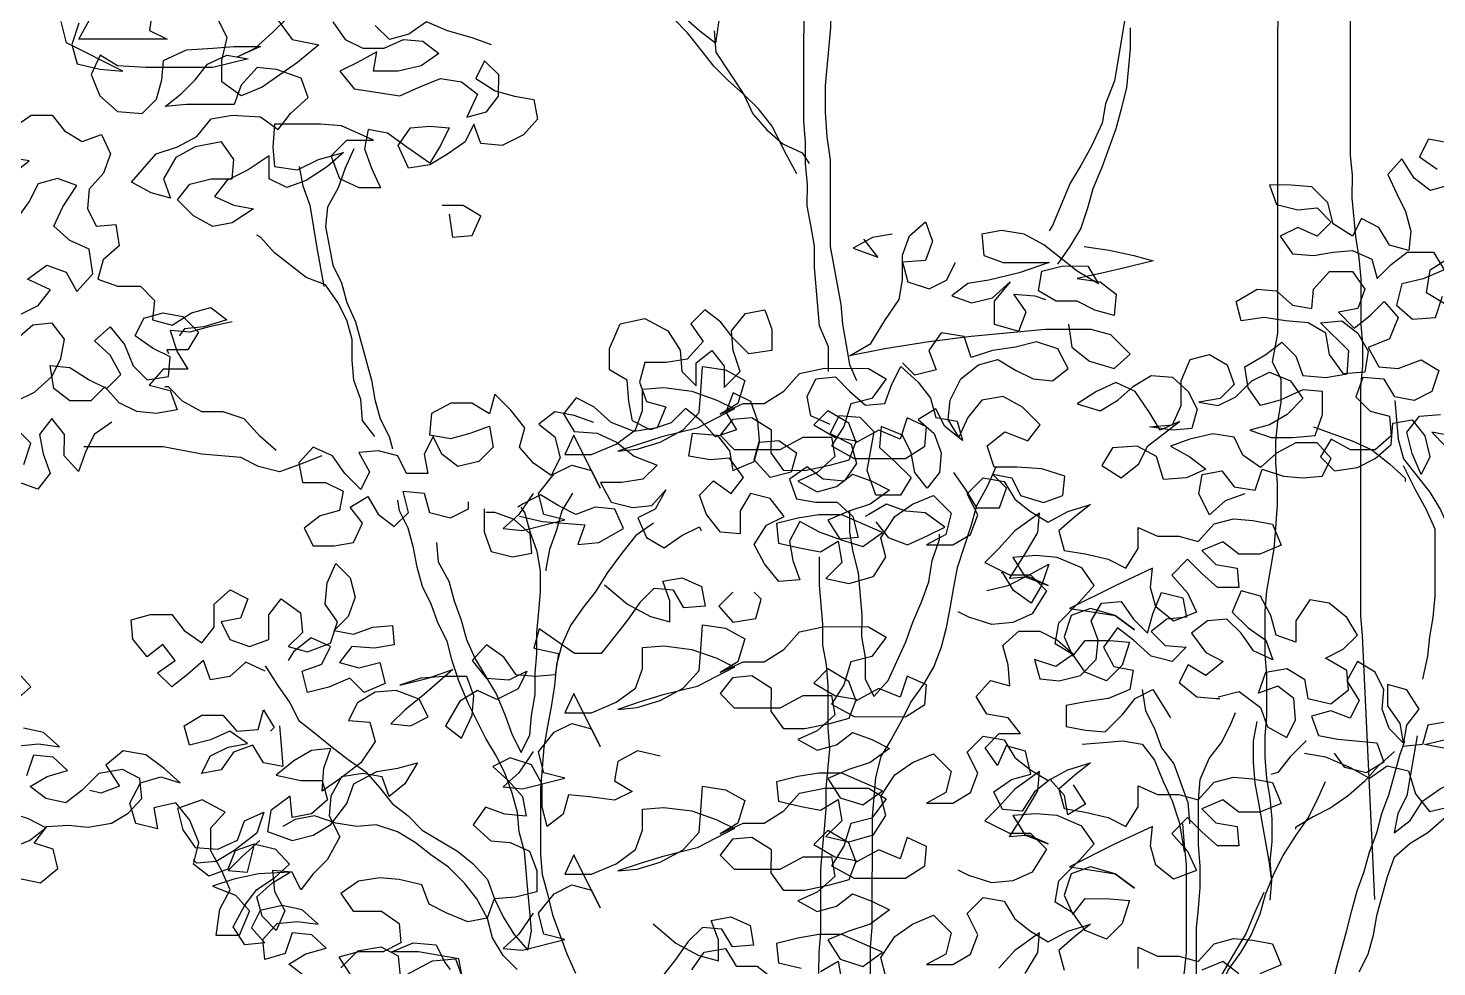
# Model space of a CAD drawing. Header units: inches. Extents: x 350994 to 353538, y 1581369 to 1583842.
# Drawn here: x 351583.154 to 351584.454, y 1583406.313 to 1583407.179 of the extents above; entities that cross this region are included whole.
import ezdxf

# ---------------------------------------------------------------- set-up
doc = ezdxf.new("R2010")
doc.units = ezdxf.units.IN
doc.header["$MEASUREMENT"] = 0
doc.linetypes.add('1', pattern=[0])
doc.layers.add('FOREST', color=96, linetype='Continuous')
doc.layers.add('TREE', color=81, linetype='1')

# ---------------------------------------------------------------- blocks, each defined once
blk = doc.blocks.new('TREE_4')
at = {"color": 94}
for points in [[(-470, 8776.1), (-493.2, 8741.5), (-519.3, 8718.4), (-487.5, 8715.4), (-418, 8732.7), (-452.7, 8741.4), (-461.4, 8776.1), (-435.3, 8807.9), (-406.4, 8822.4), (-374.6, 8813.6), (-360.2, 8784.7), (-403.5, 8871.5), (-417.9, 8839.7), (-374.6, 8839.7), (-334.1, 8857), (-302.3, 8880.1), (-290.7, 8911.9), (-290.6, 8946.6), (-255.9, 8949.4), (-209.7, 8943.6), (-169.2, 8929.1), (-140.3, 8914.6), (-201.1, 8882.9), (-258.9, 8868.5), (-296.5, 8856.9), (-331.2, 8845.4), (-299.4, 8848.3), (-261.8, 8859.8), (-224.2, 8880), (-198.1, 8908.9), (-195.2, 8943.6), (-192.3, 8984.1), (-154.7, 8978.3), (-122.9, 8960.9), (-134.5, 8923.3), (-163.5, 8906), (-125.8, 8923.3), (-91.2, 8923.3), (-59.3, 8943.5), (-33.3, 8972.4), (7.2, 8981), (79.5, 8980.9), (108.4, 8963.6), (85.2, 8931.8), (50.5, 8923.1), (38.9, 8885.6), (18.7, 8853.8), (56.2, 8833.5), (140.1, 8833.4), (171.9, 8853.6), (174.8, 8885.4), (143, 8899.9), (131.4, 8865.2), (96.7, 8879.7), (59.1, 8859.5), (47.6, 8891.3), (12.9, 8911.6), (-10.2, 8888.5), (24.4, 8868.2), (59.1, 8862.4), (47.5, 8830.6), (15.7, 8822), (-24.8, 8813.3), (-59.4, 8813.4), (-79.7, 8842.3), (-79.6, 8879.9), (-111.4, 8900.1), (-143.2, 8897.3), (-163.5, 8871.3), (-140.4, 8848.1), (-65.2, 8848.1), (-27.6, 8868.3), (18.7, 8868.2), (24.4, 8836.4), (-4.5, 8810.4), (-36.3, 8796), (-4.5, 8778.6), (27.3, 8787.3), (53.3, 8807.5), (85.1, 8795.9), (114, 8781.4), (82.2, 8758.3), (47.5, 8746.8), (12.8, 8732.3), (33, 8700.5), (70.5, 8688.9), (102.4, 8712), (35.9, 8741), (-1.7, 8741), (-36.4, 8735.3), (-71.1, 8726.6), (-68.2, 8694.8), (-30.7, 8686.1), (1.1, 8680.3), (30.1, 8697.6), (35.8, 8662.9), (9.8, 8636.9), (47.4, 8628.2), (87.8, 8639.7), (108.1, 8671.5), (99.5, 8703.3), (122.6, 8738), (151.6, 8758.2), (186.3, 8772.7), (215.2, 8743.7), (206.5, 8709), (174.6, 8691.7), (218, 8691.7), (246.9, 8709), (258.5, 8740.8), (241.2, 8775.5), (267.3, 8801.5), (301.9, 8795.7), (319.3, 8766.8), (345.3, 8746.5), (374.2, 8729.1), (406, 8746.4), (443.6, 8758), (417.5, 8737.7), (391.5, 8714.6), (400.1, 8682.8), (434.8, 8677), (472.4, 8668.3), (501.3, 8653.8), (521.6, 8685.6), (521.6, 8720.3), (553.4, 8705.8), (588.1, 8705.8), (619.9, 8697.1), (645.9, 8726), (677.8, 8734.6), (709.6, 8731.7), (741.4, 8725.9), (755.8, 8691.2), (721.1, 8676.8), (686.4, 8676.8), (660.4, 8697), (625.7, 8682.6), (648.8, 8659.5), (683.5, 8653.7), (686.3, 8621.9), (651.6, 8621.9), (625.6, 8645), (602.5, 8668.2), (576.5, 8642.2), (602.5, 8613.3), (616.9, 8581.4), (579.3, 8567), (550.4, 8590.2), (541.8, 8622), (544.7, 8653.8), (483.9, 8624.9), (408.7, 8587.4), (449.2, 8581.6), (483.9, 8575.8), (515.7, 8552.6), (483.9, 8575.8), (443.4, 8587.4), (411.6, 8575.8), (400, 8541.2), (414.4, 8509.3), (434.7, 8535.3), (475.2, 8535.3), (507, 8532.4), (495.4, 8494.8), (469.3, 8468.8), (434.7, 8483.3), (414.4, 8512.2), (385.6, 8529.6), (391.4, 8564.3), (426.1, 8599), (449.2, 8625), (429, 8653.9), (388.6, 8671.3), (353.9, 8674.2), (316.3, 8671.3), (336.5, 8639.5), (374.1, 8625), (342.3, 8639.5), (310.5, 8636.7), (336.5, 8677.1), (356.8, 8711.8), (359.7, 8743.6), (319.2, 8714.7), (293.2, 8685.8), (270, 8662.7), (310.5, 8642.4), (345.2, 8642.4), (371.2, 8616.4), (348, 8578.8), (316.2, 8564.4), (281.5, 8561.5), (243.9, 8573.1), (226.6, 8581.8)], [(-352.9, 8626.4), (-315.4, 8594.5), (-277.8, 8574.3), (-246, 8565.6), (-246, 8600.3), (-257.5, 8632.1), (-225.7, 8637.8), (-193.9, 8623.3), (-188.2, 8591.5), (-222.9, 8588.7), (-240.2, 8617.6), (-272, 8620.5), (-295.1, 8597.4), (-315.4, 8568.5), (-335.7, 8542.5), (-358.8, 8513.6), (-402.2, 8513.7), (-460, 8554.2), (-468.7, 8522.4), (-428.2, 8513.7), (-434, 8479), (-465.8, 8476.1), (-497.6, 8479), (-517.8, 8508), (-546.7, 8528.2), (-569.9, 8502.2), (-546.8, 8473.3), (-509.2, 8470.4), (-480.3, 8484.8), (-494.8, 8455.9), (-529.5, 8438.6), (-561.3, 8453.1), (-590.2, 8435.8), (-613.4, 8395.3), (-587.4, 8375), (-570, 8412.6), (-567.1, 8444.4), (-578.6, 8476.2), (-616.2, 8476.3), (-653.8, 8473.4), (-688.5, 8461.9), (-642.2, 8473.4), (-601.7, 8487.8), (-648, 8447.4), (-679.8, 8421.4), (-703, 8398.3), (-671.2, 8395.4), (-642.3, 8409.8), (-656.7, 8438.7), (-694.3, 8453.2), (-729, 8450.3), (-757.9, 8433), (-772.4, 8404.1), (-737.7, 8401.2), (-729, 8369.4), (-752.2, 8334.7), (-786.9, 8308.7), (-815.9, 8288.5), (-812.9, 8326.1), (-801.3, 8357.9), (-833.1, 8355), (-862.1, 8337.7), (-891, 8314.6), (-850.5, 8305.9), (-815.8, 8305.9), (-807.2, 8274.1), (-833.2, 8250.9), (-865, 8245.2), (-867.9, 8279.9), (-899.7, 8256.8), (-905.5, 8222.1), (-865.1, 8207.6), (-830.4, 8216.2), (-801.4, 8233.6), (-775.4, 8268.2), (-763.8, 8300), (-726.2, 8320.2), (-691.5, 8326), (-659.7, 8334.6), (-680, 8300), (-706, 8279.7), (-717.5, 8311.6), (-749.3, 8317.4), (-784, 8311.6), (-801.4, 8279.8), (-804.3, 8248), (-787, 8213.3), (-807.3, 8175.7), (-830.4, 8152.6), (-850.7, 8126.6), (-865.1, 8155.6), (-896.9, 8158.5), (-894.1, 8123.8), (-876.8, 8092), (-891.2, 8060.2), (-914.3, 8083.3), (-923, 8115.1), (-896.9, 8138.2), (-868, 8155.6), (-920.1, 8152.7), (-960.6, 8144.1), (-995.3, 8132.5), (-957.7, 8118.1), (-934.6, 8092), (-952, 8051.6), (-989.5, 8051.6), (-983.7, 8095), (-966.3, 8126.7), (-980.8, 8158.6), (-998.1, 8190.4), (-998.1, 8228), (-974.9, 8254), (-1012.5, 8274.2), (-1053, 8259.8), (-1044.3, 8225.1), (-1024.1, 8196.2), (-986.5, 8193.3), (-954.7, 8207.7), (-943.1, 8239.5), (-911.3, 8253.9), (-922.9, 8219.2), (-960.5, 8190.3), (-989.4, 8173), (-1021.2, 8170.2), (-1027, 8175.9)], [(-470, 8353), (-493.2, 8318.3), (-519.3, 8295.2), (-487.5, 8292.3), (-418, 8309.5), (-452.7, 8318.2), (-461.4, 8352.9), (-435.3, 8384.7), (-406.4, 8399.2), (-374.6, 8390.5), (-360.2, 8361.5), (-403.5, 8448.3), (-417.9, 8416.5), (-374.6, 8416.5), (-334.1, 8433.8), (-302.3, 8456.9), (-290.7, 8488.7), (-290.6, 8523.4), (-255.9, 8526.2), (-209.7, 8520.4), (-169.2, 8505.9), (-140.3, 8491.4), (-201.1, 8459.7), (-258.9, 8445.3), (-296.5, 8433.8), (-331.2, 8422.2), (-299.4, 8425.1), (-261.8, 8436.6), (-224.2, 8456.8), (-198.1, 8485.7), (-195.2, 8520.4), (-192.3, 8560.9), (-154.7, 8555.1), (-122.9, 8537.7), (-134.5, 8500.1), (-163.5, 8482.8), (-125.8, 8500.1), (-91.2, 8500.1), (-59.3, 8520.3), (-33.3, 8549.2), (7.2, 8557.8), (79.5, 8557.7), (108.4, 8540.4), (85.2, 8508.6), (50.5, 8499.9), (38.9, 8462.4), (18.7, 8430.6), (56.2, 8410.3), (140.1, 8410.2), (171.9, 8430.4), (174.8, 8462.2), (143, 8476.7), (131.4, 8442), (96.7, 8456.5), (59.1, 8436.3), (47.6, 8468.1), (12.9, 8488.4), (-10.2, 8465.3), (24.4, 8445), (59.1, 8439.2), (47.5, 8407.4), (15.7, 8398.8), (-24.8, 8390.1), (-59.4, 8390.2), (-79.7, 8419.1), (-79.6, 8456.7), (-111.4, 8477), (-143.2, 8474.1), (-163.5, 8448.1), (-140.4, 8424.9), (-65.2, 8424.9), (-27.6, 8445.1), (18.7, 8445), (24.4, 8413.2), (-4.5, 8387.2), (-36.3, 8372.8), (-4.5, 8355.4), (27.3, 8364.1), (53.3, 8384.3), (85.1, 8372.7), (114, 8358.2), (82.2, 8335.1), (47.5, 8323.6), (12.8, 8309.1), (33, 8277.3), (70.5, 8265.7), (102.4, 8288.8), (35.9, 8317.8), (-1.7, 8317.8), (-36.4, 8312.1), (-71.1, 8303.4), (-68.2, 8271.6), (-30.7, 8262.9), (1.1, 8257.1), (30.1, 8274.4), (35.8, 8239.7), (9.8, 8213.7), (47.4, 8205), (87.8, 8216.6), (108.1, 8248.3), (99.5, 8280.2), (122.6, 8314.8), (151.6, 8335), (186.3, 8349.5), (215.2, 8320.5), (206.5, 8285.8), (174.6, 8268.5), (218, 8268.5), (246.9, 8285.8), (258.5, 8317.6), (241.2, 8352.3), (267.3, 8378.3), (301.9, 8372.5), (319.3, 8343.6), (345.3, 8323.3), (374.2, 8305.9), (406, 8323.2), (443.6, 8334.8), (417.5, 8314.6), (391.5, 8291.5), (400.1, 8259.6), (434.8, 8253.8), (472.4, 8245.1), (501.3, 8230.6), (521.6, 8262.4), (521.6, 8297.1), (553.4, 8282.6), (588.1, 8282.6), (619.9, 8273.9), (645.9, 8302.8), (677.8, 8311.4), (709.6, 8308.5), (741.4, 8302.7), (755.8, 8268), (721.1, 8253.6), (686.4, 8253.6), (660.4, 8273.9), (625.7, 8259.4), (648.8, 8236.3), (683.5, 8230.5), (686.3, 8198.7), (651.6, 8198.7), (625.6, 8221.8), (602.5, 8245), (576.5, 8219), (602.5, 8190.1), (616.9, 8158.2), (579.3, 8143.8), (550.4, 8167), (541.8, 8198.8), (544.7, 8230.6), (483.9, 8201.7), (408.7, 8164.2), (449.2, 8158.4), (483.9, 8152.6), (515.7, 8129.4), (483.9, 8152.6), (443.4, 8164.2), (411.6, 8152.6), (400, 8118), (414.4, 8086.1), (434.7, 8112.2), (475.2, 8112.1), (507, 8109.2), (495.4, 8071.6), (469.3, 8045.6), (434.7, 8060.1), (414.4, 8089), (385.6, 8106.4), (391.4, 8141.1), (426.1, 8175.8), (449.2, 8201.8), (429, 8230.7), (388.6, 8248.1), (353.9, 8251), (316.3, 8248.1), (336.5, 8216.3), (374.1, 8201.8), (342.3, 8216.3), (310.5, 8213.5), (336.5, 8253.9), (356.8, 8288.6), (359.7, 8320.4), (319.2, 8291.5), (293.2, 8262.6), (270, 8239.5), (310.5, 8219.2), (345.2, 8219.2), (371.2, 8193.2), (348, 8155.6), (316.2, 8141.2), (281.5, 8138.3), (243.9, 8149.9), (226.6, 8158.6)], [(-261.6, 8345.6), (-299.2, 8354.3), (-331, 8337), (-336.9, 8305.2), (-308, 8287.8), (-336.9, 8273.4), (-377.4, 8279.2), (-412, 8282.1), (-420.7, 8250.3), (-446.8, 8230.1), (-455.4, 8261.9), (-455.4, 8299.5), (-472.7, 8331.3), (-507.4, 8342.9), (-536.3, 8328.5), (-510.3, 8305.3), (-487.2, 8279.3), (-481.5, 8247.5), (-516.2, 8250.4), (-548, 8262), (-568.2, 8233.1), (-539.3, 8207.1), (-507.5, 8204.1), (-475.7, 8189.7), (-464.2, 8157.8), (-464.2, 8123.2), (-498.9, 8114.5), (-533.6, 8111.7), (-545.2, 8079.9), (-577, 8074.1), (-611.7, 8088.6), (-640.6, 8103.1), (-652.2, 8134.9), (-689.7, 8143.6), (-721.5, 8146.5), (-756.2, 8140.8), (-785.2, 8120.6), (-765, 8091.6), (-718.7, 8091.6), (-689.8, 8071.3), (-686.9, 8039.5), (-715.9, 8025.1), (-756.3, 8025.1), (-788.2, 8016.5), (-767.9, 7984.6)], [(-470, 8088.5), (-493.2, 8053.8), (-519.3, 8030.7), (-487.5, 8027.8), (-418, 8045), (-452.7, 8053.8), (-461.4, 8088.5), (-435.3, 8120.2), (-406.4, 8134.7), (-374.6, 8126), (-360.2, 8097), (-403.5, 8183.8), (-417.9, 8152), (-374.6, 8152), (-334.1, 8169.3), (-302.3, 8192.4), (-290.7, 8224.2), (-290.6, 8258.9), (-255.9, 8261.7), (-209.7, 8255.9), (-169.2, 8241.4), (-140.3, 8226.9), (-201.1, 8195.2), (-258.9, 8180.8), (-296.5, 8169.3), (-331.2, 8157.7), (-299.4, 8160.6), (-261.8, 8172.1), (-224.2, 8192.3), (-198.1, 8221.2), (-195.2, 8255.9), (-192.3, 8296.4), (-154.7, 8290.6), (-122.9, 8273.2), (-134.5, 8235.6), (-163.5, 8218.3), (-125.8, 8235.6), (-91.2, 8235.6), (-59.3, 8255.8), (-33.3, 8284.7), (7.2, 8293.3), (79.5, 8293.2), (108.4, 8275.9), (85.2, 8244.1), (50.5, 8235.4), (38.9, 8197.9), (18.7, 8166.1), (56.2, 8145.8), (140.1, 8145.7), (171.9, 8165.9), (174.8, 8197.7), (143, 8212.2), (131.4, 8177.5), (96.7, 8192), (59.1, 8171.8), (47.6, 8203.6), (12.9, 8223.9), (-10.2, 8200.8), (24.4, 8180.5), (59.1, 8174.7), (47.5, 8142.9), (15.7, 8134.3), (-24.8, 8125.6), (-59.4, 8125.7), (-79.7, 8154.6), (-79.6, 8192.2), (-111.4, 8212.5), (-143.2, 8209.6), (-163.5, 8183.6), (-140.4, 8160.4), (-65.2, 8160.4), (-27.6, 8180.6), (18.7, 8180.5), (24.4, 8148.7), (-4.5, 8122.7), (-36.3, 8108.3), (-4.5, 8090.9), (27.3, 8099.6), (53.3, 8119.8), (85.1, 8108.2), (114, 8093.7), (82.2, 8070.6), (47.5, 8059.1), (12.8, 8044.7), (33, 8012.8), (70.5, 8001.2), (102.4, 8024.3), (35.9, 8053.3), (-1.7, 8053.3), (-36.4, 8047.6), (-71.1, 8038.9), (-68.2, 8007.1), (-30.7, 7998.4)], [(1.1, 7992.6), (30.1, 8009.9), (35.8, 7975.2)], [(108.1, 7983.8), (99.5, 8015.7), (122.6, 8050.3), (151.6, 8070.5), (186.3, 8085), (215.2, 8056), (206.5, 8021.3), (174.6, 8004), (218, 8004), (246.9, 8021.3), (258.5, 8053.1), (241.2, 8087.8), (267.3, 8113.8), (301.9, 8108), (319.3, 8079.1), (345.3, 8058.8), (374.2, 8041.4), (406, 8058.7), (443.6, 8070.3), (417.5, 8050.1), (391.5, 8027), (400.1, 7995.1)], [(521.6, 7997.9), (521.6, 8032.6), (553.4, 8018.1), (588.1, 8018.1), (619.9, 8009.4), (645.9, 8038.3), (677.8, 8046.9), (709.6, 8044), (741.4, 8038.2), (755.8, 8003.5), (721.1, 7989.1)], [(686.4, 7989.1), (660.4, 8009.4), (625.7, 7994.9)], [(336.5, 7989.4), (356.8, 8024.1), (359.7, 8055.9), (319.2, 8027), (293.2, 7998.1)], [(-273.5, 8070.9), (-235.9, 8039.1), (-198.3, 8018.8), (-166.5, 8010.1), (-166.5, 8044.8), (-178, 8076.6), (-146.2, 8082.4), (-114.4, 8067.9), (-108.7, 8036.1), (-143.4, 8033.2), (-160.7, 8062.2), (-192.5, 8065.1), (-215.7, 8042), (-235.9, 8013.1), (-256.2, 7987.1)], [(-678.3, 7987.5), (-634.9, 8010.5), (-597.3, 8013.4), (-585.8, 7981.6), (-591.6, 8013.4), (-623.4, 8019.2), (-658, 8025), (-701.4, 8025.1), (-666.7, 8039.5), (-629.1, 8036.6), (-614.7, 8007.6), (-606, 7996.1)], [(500.1, 6595.7), (482.6, 6491.6), (468.1, 6454), (462.3, 6422.2), (444.9, 6384.6), (427.6, 6352.9), (410.2, 6324), (381.2, 6254.6), (375.4, 6245.9)], [(389.8, 6191), (410.1, 6219.9), (427.5, 6248.8), (439.1, 6283.5), (447.8, 6315.3), (462.3, 6349.9), (485.4, 6413.5), (494.1, 6445.3), (502.8, 6480), (508.7, 6543.6), (508.7, 6578.3)], [(13.8, 6015), (13.8, 6055.4), (-0.6, 6090.1), (-9.2, 6185.6), (-9.2, 6220.3), (-14.9, 6255), (-20.7, 6286.8), (-20.6, 6321.5), (-23.5, 6356.2), (-23.5, 6390.9), (-26.3, 6425.6), (-26, 6714.7), (-31.8, 6749.4), (-40.4, 6781.2), (-43.3, 6813), (-49.1, 6844.8), (-60.6, 6876.6), (-63.5, 6891.1)], [(-14.3, 6893.9), (-14.3, 6859.2), (-5.7, 6824.5), (2.9, 6792.7), (8.7, 6758), (11.5, 6717.5), (17.3, 6653.9), (17.2, 6578.8), (8.4, 6483.4), (8.4, 6440), (11.3, 6399.5), (17, 6361.9), (16.9, 6220.2), (34.1, 6124.8), (37, 6093), (42.7, 6058.3), (48.5, 6026.5), (60, 6000.5)], [(-38, 6338.8), (-58.2, 6376.4), (-78.4, 6416.9), (-101.5, 6445.9), (-124.6, 6469), (-150.6, 6492.2), (-173.7, 6515.3), (-193.9, 6541.4), (-217, 6570.3), (-240.1, 6593.4), (-266.1, 6616.6), (-289.2, 6639.8), (-309.4, 6665.8), (-222.8, 6596.3), (-196.8, 6573.2), (-170.8, 6552.9), (-164.9, 6590.5), (-170.7, 6625.2), (-173.6, 6659.9), (-173.5, 6738), (-176.3, 6764)], [(-538, 6550.4), (-569.7, 6561.9), (-610.2, 6573.5), (-644.9, 6588), (-673.8, 6567.8), (-705.6, 6559.2), (-728.8, 6582.3)], [(-798.1, 6588.2), (-777.9, 6559.2), (-749, 6544.8), (-714.3, 6544.7), (-682.5, 6559.2), (-650.7, 6556.2), (-624.7, 6536), (-653.6, 6515.8), (-691.2, 6507.1), (-731.7, 6507.2), (-725.9, 6539), (-757.7, 6521.6), (-786.6, 6507.2), (-763.5, 6478.3), (-688.4, 6466.6), (-656.6, 6481.1), (-621.9, 6495.5), (-587.2, 6489.7), (-561.2, 6469.4), (-578.5, 6431.8), (-546.7, 6440.5), (-526.5, 6466.5), (-526.4, 6501.2), (-549.5, 6524.3), (-564, 6495.4), (-532.2, 6475.2), (-500.4, 6466.5), (-468.6, 6460.7), (-462.9, 6428.8), (-486, 6402.8), (-520.8, 6385.5), (-555.5, 6388.5), (-567, 6420.3), (-581.5, 6391.4), (-610.4, 6371.2), (-639.3, 6353.8), (-674, 6348.1), (-691.3, 6385.7), (-671.1, 6414.6), (-639.3, 6417.4), (-607.5, 6414.5), (-622, 6385.6), (-639.3, 6356.7), (-676.9, 6382.8), (-708.7, 6405.9), (-740.5, 6411.8), (-746.3, 6380), (-734.7, 6348.1), (-720.3, 6316.3), (-755, 6316.4), (-786.8, 6330.8), (-801.2, 6368.4), (-775.2, 6394.4), (-731.8, 6394.4), (-783.8, 6417.6), (-818.5, 6420.5), (-893.7, 6420.6), (-896.6, 6383), (-893.8, 6351.2), (-856.2, 6345.4), (-821.5, 6362.7), (-781, 6374.2), (-807, 6351.1), (-841.7, 6328), (-873.6, 6316.5), (-902.5, 6330.9), (-902.4, 6368.5), (-937.1, 6345.4), (-971.9, 6328.1), (-992.1, 6302.1), (-960.3, 6287.6), (-928.5, 6281.8), (-963.2, 6258.7), (-995.1, 6253), (-1026.8, 6270.3), (-1052.8, 6296.4), (-1032.6, 6322.4), (-997.9, 6331), (-963.2, 6331), (-960.3, 6362.8), (-980.5, 6391.7), (-1023.8, 6383.1), (-1055.7, 6365.8), (-1075.9, 6331.1), (-1064.4, 6299.3), (-1096.2, 6308), (-1128, 6325.4), (-1087.5, 6371.6), (-1052.8, 6383.1), (-1020.9, 6400.4), (-997.8, 6429.3), (-963.1, 6435.1), (-916.8, 6432.2), (-887.9, 6411.9), (-867.7, 6437.9), (-838.7, 6463.9), (-850.3, 6495.7), (-890.7, 6510.2), (-922.5, 6513.1), (-948.6, 6484.2), (-960.2, 6452.4), (-1038.2, 6452.5), (-1072.9, 6449.6), (-1046.9, 6469.9), (-1023.7, 6493), (-1003.5, 6519), (-971.7, 6533.4), (-937, 6527.6), (-994.8, 6513.2), (-1104.7, 6513.3), (-1150.9, 6516.2), (-1179.8, 6533.6), (-1194.3, 6501.8), (-1179.9, 6467.1), (-1151, 6441), (-1110.5, 6438.1), (-1087.4, 6461.2), (-1078.7, 6493), (-1075.8, 6524.8), (-1038.2, 6542.1), (-994.8, 6545), (-960.1, 6547.8), (-916.7, 6547.8), (-954.3, 6530.5), (-925.4, 6544.9), (-896.5, 6570.9), (-873.3, 6594)], [(-890.7, 6594), (-864.7, 6559.3), (-821.3, 6550.6), (-856, 6521.7), (-913.9, 6481.3), (-948.6, 6466.9), (-980.4, 6490), (-980.3, 6524.7), (-971.6, 6562.3), (-986.1, 6591.2)], [(-1093, 6611.6), (-1098.8, 6574), (-1069.9, 6559.5), (-1214.5, 6559.6), (-1197.1, 6591.4)], [(-1214.5, 6585.7), (-1226.1, 6551), (-1217.4, 6519.2), (-1179.9, 6510.5), (-1142.3, 6507.5), (-1234.8, 6553.9), (-1243.4, 6588.6)], [(-173.6, 6573.1), (-170.8, 6538.5), (-124.6, 6469), (-110.1, 6437.2), (-87, 6411.2), (-61, 6388), (-29.2, 6373.5), (-17.7, 6356.2)], [(-1321.6, 6415.2), (-1292.7, 6435.4), (-1258, 6435.4), (-1237.8, 6409.3), (-1208.9, 6391.9), (-1177.1, 6403.5), (-1162.6, 6371.7), (-1174.2, 6339.9), (-1197.4, 6313.9), (-1200.3, 6282.1), (-1185.9, 6253.1), (-1154.1, 6256), (-1148.3, 6221.3), (-1174.4, 6198.2), (-1183.1, 6166.4), (-1151.3, 6154.8), (-1113.7, 6154.8), (-1090.6, 6131.6), (-1093.5, 6099.8), (-1061.7, 6091.1), (-1029.9, 6111.3), (-998.1, 6120), (-972.1, 6099.7), (-1009.7, 6088.2), (-1041.5, 6085.3), (-1050.2, 6073.8)], [(696, 5814.8), (664.1, 5803.3), (638.1, 5780.2), (620.8, 5814.9), (626.6, 5846.7), (658.4, 5852.5), (678.6, 5826.4), (713.3, 5820.6), (724.9, 5855.3), (759.6, 5843.7), (791.4, 5840.8), (823.2, 5843.6), (837.7, 5872.5), (814.6, 5898.6), (779.9, 5898.6), (748.1, 5881.3), (722, 5858.2), (693.1, 5878.4), (678.7, 5907.4), (644, 5913.2), (606.4, 5904.5), (574.6, 5893), (606.4, 5875.6), (632.4, 5855.4), (600.6, 5840.9), (563, 5838.1), (551.4, 5875.7), (519.7, 5893.1), (479.2, 5890.2), (461.8, 5861.3), (493.6, 5841), (522.5, 5864.1), (537, 5893), (589.1, 5933.5), (557.3, 5919), (539.9, 5948), (516.8, 5982.7), (485.1, 5997.2), (453.2, 5982.7), (421.4, 5962.5), (459, 5950.9), (487.9, 5968.3), (514, 5991.4), (542.9, 6008.7), (577.6, 6005.8), (603.6, 5982.6), (618, 5953.7), (609.3, 5921.9), (577.5, 5919), (539.9, 5924.8), (577.5, 5927.7), (592, 5959.5), (592, 6000), (606.5, 6034.7), (638.3, 6043.3), (667.2, 6025.9), (678.8, 5994.1), (655.6, 5971), (620.9, 5965.2), (652.7, 5959.4), (681.6, 5973.9), (707.7, 5999.9), (736.6, 6014.3), (771.3, 5999.8), (791.5, 5970.9), (765.5, 5944.9), (736.5, 5927.6), (704.7, 5918.9), (739.4, 5907.3), (774.1, 5907.3), (811.7, 5910.1), (823.3, 5944.8), (823.3, 5982.4), (791.5, 5985.3), (753.9, 5968), (722.1, 5959.4), (701.9, 5988.3), (696.1, 6023), (730.9, 6043.2), (756.9, 6063.4), (780, 6040.3), (791.5, 6008.5), (829.1, 6005.5), (863.8, 6011.3), (866.8, 6048.9), (820.5, 6095.2), (855.2, 6098), (881.2, 6077.8), (898.6, 6048.8), (892.7, 6014.2), (858, 6011.3), (834.9, 6043.1), (829.2, 6077.8), (800.3, 6095.2), (762.7, 6098.1), (728, 6103.9), (690.4, 6098.2), (681.8, 6130), (716.5, 6150.2), (748.3, 6147.3), (774.3, 6124.1), (806.1, 6118.3), (809, 6150.1), (835.1, 6179), (872.7, 6179), (892.9, 6150), (881.3, 6118.2), (849.5, 6112.5), (875.5, 6086.4), (901.5, 6106.7), (924.7, 6129.8), (947.8, 6103.7), (933.3, 6069), (898.6, 6054.6), (915.9, 6022.8), (947.7, 6019.9), (985.3, 6034.3), (1014.2, 6016.9), (1002.6, 5982.2), (973.7, 5967.8), (941.9, 5973.6), (924.5, 6002.6), (889.8, 6005.5), (878.3, 5973.7), (901.4, 5950.5), (933.2, 5941.8), (936, 5910), (910, 5886.9), (869.5, 5887), (837.7, 5904.3), (820.3, 5875.4), (843.4, 5852.3), (881, 5858), (910, 5872.5), (936, 5895.6), (938.9, 5930.3), (970.7, 5936), (991, 5910), (999.6, 5875.3), (985.1, 5846.4), (970.7, 5881.1), (962, 5915.8), (982.3, 5941.8), (1017, 5944.6)], [(1034.3, 5909.9), (1002.5, 5915.7), (1025.6, 5892.6)], [(1029, 6389.9), (997.2, 6395.7), (982.7, 6366.8), (1011.6, 6346.5)], [(1031.8, 6320.5), (1000, 6311.9), (974, 6332.1), (953.8, 6363.9), (930.6, 6337.9), (945.1, 6306.1), (959.5, 6277.2), (968.1, 6245.4), (965.2, 6213.6), (933.4, 6222.3), (916.1, 6251.2), (887.2, 6265.7), (872.7, 6236.8), (840.9, 6257.1), (832.3, 6291.8), (806.3, 6317.8), (771.6, 6320.7), (736.9, 6320.8), (748.4, 6289), (783.1, 6280.3), (814.9, 6283.1), (838, 6260), (814.9, 6236.9), (783.1, 6251.3), (754.2, 6236.9), (774.4, 6208), (809.1, 6205.1), (840.9, 6210.8), (872.7, 6213.7), (904.5, 6199.2), (913.1, 6167.4), (936.3, 6190.5), (962.3, 6210.7), (1005.7, 6210.7), (1023, 6181.7), (988.3, 6167.3), (953.6, 6158.7), (944.9, 6124), (970.9, 6100.8), (1008.5, 6103.7), (1020.1, 6138.4)], [(1023, 6126.8), (994.1, 6144.2), (999.9, 6181.7), (1031.7, 6202)], [(-763.6, 6380), (-778.1, 6348.2), (-789.7, 6316.4), (-807.1, 6284.6), (-810, 6252.8), (-798.5, 6189.2), (-784.1, 6160.3), (-775.4, 6128.4), (-761, 6096.6), (-735.1, 6001.2), (-729.3, 5969.4), (-720.7, 5937.6), (-706.2, 5908.6), (-700.5, 5888.4)], [(-1316.1, 6105.8), (-1281.4, 6123.1), (-1261.1, 6149.1), (-1298.7, 6166.5), (-1266.9, 6189.6), (-1235.1, 6178), (-1217.8, 6146.2), (-1191.7, 6175.1), (-1197.5, 6215.6), (-1229.3, 6230), (-1255.3, 6253.2), (-1240.8, 6285), (-1217.6, 6319.7), (-1249.4, 6331.3), (-1281.2, 6322.6), (-1295.7, 6293.7), (-1318.9, 6261.9)], [(-1321.7, 6340), (-1295.7, 6360.2), (-1330.3, 6366)], [(-853.3, 6351.1), (-847.5, 6319.3), (-836, 6287.5), (-824.5, 6218.1), (-813, 6154.5)], [(-607.6, 6272.9), (-601.9, 6235.3), (-570, 6238.1), (-555.6, 6269.9), (-584.5, 6287.3), (-619.2, 6287.3)], [(444.7, 6084), (369.5, 6084), (311.7, 6078.3), (248, 6072.6), (178.6, 6064), (106.3, 6052.5), (48.5, 6040.9), (83.2, 6061.2), (106.4, 6098.7), (129.6, 6133.4), (135.4, 6165.2), (135.4, 6205.7), (147, 6237.5), (173, 6260.6), (184.6, 6228.8), (173, 6197), (135.4, 6194.1), (144, 6162.3), (178.7, 6150.7), (207.6, 6165.1), (222.1, 6194)], [(-729.4, 5908.7), (-749.6, 5934.7), (-752.4, 5969.4), (-764, 6001.2), (-766.8, 6033), (-766.8, 6067.7), (-775.5, 6099.5), (-789.9, 6128.5), (-810.1, 6157.4), (-841.9, 6169), (-893.9, 6209.5), (-917, 6235.5), (-922.8, 6238.4)], [(118.1, 6240.4), (86.3, 6234.6), (54.5, 6217.3), (94.9, 6202.8), (74.7, 6228.9), (71.8, 6231.8)], [(433.2, 6219.9), (473.7, 6214), (514.2, 6205.3), (546, 6196.6), (499.7, 6185.1), (462.1, 6176.5), (421.6, 6167.8), (459.2, 6162), (485.2, 6141.7), (482.3, 6107), (450.5, 6115.8), (421.6, 6130.2), (386.9, 6130.3), (358, 6147.6), (363.8, 6179.4), (398.5, 6188.1), (439, 6188), (456.3, 6159.1), (421.6, 6179.4), (392.7, 6202.5), (366.7, 6222.8), (334.9, 6240.2), (297.4, 6246), (265.5, 6240.2), (268.4, 6205.5), (300.2, 6194), (375.4, 6193.9), (326.2, 6176.6), (277, 6165.1), (242.3, 6159.3), (216.3, 6139.1), (248.1, 6127.5), (282.8, 6136.1), (311.7, 6162.1), (285.7, 6130.4), (285.6, 6092.8), (326.1, 6081.2), (337.7, 6113), (317.5, 6141.9), (352.2, 6139), (369.5, 6133.2)], [(-1304.8, 5862.9), (-1293.2, 5897.6), (-1316.3, 5920.8)], [(-1316.3, 5967), (-1287.3, 5981.5), (-1258.4, 6007.4), (-1243.9, 6036.3), (-1238.1, 6068.1), (-1258.3, 6094.2), (-1290.1, 6091.3), (-1319.1, 6065.3)], [(-963.4, 6096.8), (-1001, 6088.2), (-1032.8, 6079.5), (-1064.6, 6082.4), (-1053.1, 6047.7), (-1035.7, 6018.8), (-1076.2, 6018.8), (-1099.4, 5992.8), (-1064.7, 5984.1), (-1053.2, 5952.3), (-1087.9, 5946.6), (-1119.7, 5949.5), (-1148.6, 5964), (-1171.7, 5990), (-1194.8, 5966.9), (-1229.5, 5966.9), (-1255.5, 5987.2), (-1261.3, 6024.8), (-1229.5, 6021.9), (-1197.7, 6001.6), (-1168.8, 5987.1), (-1145.6, 6010.2), (-1162.9, 6042.1), (-1188.9, 6065.2), (-1162.9, 6088.3), (-1139.8, 6059.4), (-1125.4, 6024.7), (-1102.3, 6001.5), (-1067.6, 6007.3), (-1064.6, 6039.1), (-1093.5, 6053.6), (-1122.4, 6073.8), (-1108, 6102.7), (-1076.1, 6111.4), (-1044.3, 6105.6), (-1018.3, 6079.5), (-1035.7, 6050.6), (-1070.4, 6050.6), (-1067.5, 6044.9)], [(16.6, 5928.2), (-15.2, 5942.7), (-20.9, 5974.5), (-6.5, 6003.4), (25.3, 6006.3), (48.5, 5983.1), (74.5, 5960), (106.3, 5962.8), (117.9, 5994.6), (132.3, 6023.5), (161.2, 5997.5), (181.4, 5971.4), (190.1, 5939.6), (224.8, 5933.8), (233.4, 5902), (204.5, 5925.2), (190.1, 5954.1), (161.2, 5936.8), (187.2, 5913.6), (198.7, 5881.8), (195.8, 5850), (175.5, 5824), (155.3, 5850), (149.6, 5881.8), (135.1, 5910.8), (100.4, 5925.2), (97.5, 5890.6), (123.5, 5867.4), (149.5, 5841.4), (132.2, 5812.5), (91.7, 5812.5), (77.3, 5853), (88.9, 5916.6), (65.8, 5939.7), (31.1, 5942.7), (16.6, 5913.8), (51.3, 5896.4), (59.9, 5864.6), (39.6, 5835.7), (5, 5838.6), (-21, 5858.9), (-50, 5838.6), (-38.4, 5806.8), (-6.6, 5801), (28.1, 5801), (54.1, 5777.8), (62.7, 5743.1), (30.9, 5740.3), (-0.9, 5751.9), (-32.7, 5769.2), (-50.1, 5737.4), (-44.3, 5705.6), (-32.8, 5673.8), (-67.5, 5671), (-90.6, 5699.9), (-107.9, 5731.7), (-87.6, 5763.5), (-58.7, 5777.9), (-81.8, 5806.9), (-113.6, 5815.6), (-131, 5786.7), (-131, 5749.1), (-162.8, 5752), (-185.9, 5780.9), (-197.5, 5812.8), (-174.3, 5835.9), (-145.4, 5815.6), (-125.1, 5841.6), (-148.3, 5873.4), (-180.1, 5870.6), (-214.7, 5876.4), (-208.9, 5914), (-168.5, 5911), (-148.2, 5885), (-142.5, 5853.2), (-107.8, 5867.6), (-99.1, 5899.4), (-67.3, 5902.3), (-38.4, 5882), (-47.1, 5850.2), (-81.8, 5841.6), (-107.8, 5870.5), (-99.1, 5902.3), (-101.9, 5934.1), (-113.5, 5965.9), (-142.4, 5980.4), (-154, 5948.6), (-136.6, 5919.7), (-171.3, 5908.1), (-194.5, 5934.2), (-220.5, 5954.5), (-243.6, 5931.3), (-278.3, 5919.8), (-307.2, 5934.3), (-313, 5966.1), (-315.8, 6000.8), (-344.7, 6018.2), (-344.7, 6052.9), (-327.3, 6093.3), (-286.8, 6102), (-249.3, 6081.7), (-229, 6049.9), (-226.2, 6015.2), (-203.1, 5992), (-203, 6029.6), (-177, 6049.8), (-156.8, 6023.8), (-156.8, 5989.1), (-130.8, 6015.1), (-142.3, 6049.8), (-145.2, 6081.6), (-122, 6110.5), (-90.2, 6116.2), (-78.7, 6084.4), (-78.7, 6049.7), (-116.3, 6044), (-142.3, 6070), (-162.5, 6096.1), (-188.5, 6116.3), (-211.7, 6093.2), (-191.4, 6064.3), (-217.5, 6035.4), (-252.2, 6029.7), (-286.9, 6029.7), (-295.6, 5997.9), (-284.1, 5966.1), (-252.3, 5957.4), (-266.7, 5922.7), (-304.3, 5916.9), (-341.9, 5931.4), (-370.8, 5957.5), (-399.7, 5972), (-420, 5946), (-402.6, 5917), (-365.1, 5914.1), (-333.3, 5899.6), (-304.4, 5876.5), (-266.8, 5862), (-290, 5838.9), (-324.7, 5833.1), (-359.4, 5833.1), (-342, 5801.3), (-307.3, 5792.6), (-275.5, 5795.5), (-252.4, 5821.5), (-269.8, 5789.7), (-298.7, 5775.3), (-284.3, 5743.4), (-255.4, 5726.1), (-226.4, 5746.3), (-197.5, 5760.7), (-194.6, 5754.9)], [(218.9, 5850), (239.1, 5821), (256.5, 5792.1), (294, 5792.1), (305.6, 5823.9), (282.5, 5847), (314.3, 5841.2), (328.8, 5812.3), (366.3, 5800.7), (398.1, 5812.2), (401.1, 5844), (363.5, 5855.6), (323, 5858.5), (285.4, 5858.6), (273.9, 5893.3), (302.8, 5916.4), (340.4, 5901.9), (360.7, 5927.9), (331.8, 5956.8), (300, 5974.2), (265.3, 5968.5), (242.1, 5939.6), (227.7, 5907.8), (210.3, 5936.7), (213.2, 5968.5), (230.6, 6003.2), (259.6, 6026.3), (291.4, 6034.9), (320.3, 6017.6), (349.2, 6003.1), (381, 6000.2), (407, 6020.4), (389.7, 6052.2), (355, 6063.8), (320.3, 6055.2), (282.7, 6049.4), (248, 6037.9), (236.5, 6072.6), (198.9, 6078.4), (178.6, 6049.5), (190.2, 6017.7), (155.5, 6009), (135.2, 6029.3)], [(407.1, 6092.7), (412.8, 6055.1), (441.7, 6031.9), (482.2, 6020.3), (508.2, 6043.4), (476.5, 6075.2), (444.7, 6084)], [(-891.3, 5885.7), (-917.3, 5908.8), (-943.3, 5937.8), (-978, 5949.4), (-1012.7, 5949.4), (-1044.5, 5966.8), (-1067.6, 5989.9), (-1073.4, 5989.9)], [(-370.8, 5931.5), (-402.6, 5943.1), (-434.4, 5948.9), (-460.5, 5928.7), (-434.5, 5908.4), (-425.8, 5873.7), (-440.3, 5844.8), (-469.2, 5865.1), (-492.3, 5891.1), (-483.6, 5922.9), (-506.7, 5951.8), (-532.7, 5977.9), (-541.4, 5946.1), (-570.3, 5963.4), (-605, 5963.5), (-636.8, 5946.2), (-639.7, 5911.5), (-605, 5905.7), (-573.2, 5914.3), (-541.4, 5925.8), (-535.7, 5891.1), (-558.8, 5868), (-593.5, 5859.4), (-619.5, 5879.6), (-634, 5908.6), (-648.4, 5879.7), (-642.7, 5847.9), (-677.4, 5847.9), (-691.8, 5876.8), (-723.6, 5885.5), (-755.4, 5882.7), (-738.1, 5850.8), (-752.6, 5821.9), (-778.6, 5848), (-798.8, 5876.9), (-830.6, 5891.4), (-853.7, 5865.4), (-848, 5833.6), (-810.4, 5833.6), (-781.5, 5819.1), (-787.3, 5787.3), (-819.1, 5778.6), (-845.2, 5758.4), (-830.7, 5729.5), (-796, 5729.5), (-764.2, 5735.2), (-749.7, 5767), (-770, 5793), (-741, 5810.4), (-723.7, 5781.4), (-697.7, 5761.2), (-674.5, 5784.3), (-683.2, 5819), (-648.5, 5816.1), (-639.9, 5784.3), (-605.2, 5775.5), (-576.2, 5790), (-576.2, 5801.5)], [(941.9, 5967.8), (947.6, 5904.2), (956.2, 5872.4), (976.4, 5846.4), (999.5, 5817.4), (1016.9, 5788.5), (1031.3, 5756.7), (1034.2, 5748)], [(-1160.2, 5932.2), (-1189.1, 5912), (-1203.6, 5883.1), (-1215.2, 5851.3), (-1238.3, 5877.3), (-1238.2, 5912), (-1258.5, 5938.1), (-1278.7, 5912.1), (-1273, 5880.2), (-1261.4, 5848.4), (-1281.7, 5822.4), (-1313.5, 5834)], [(808.8, 5924.6), (872.4, 5901.4), (904.2, 5886.9), (933.1, 5863.8), (959.1, 5840.6), (959.1, 5834.8)], [(-816.1, 5876.9), (-853.7, 5862.5), (-885.6, 5851), (-920.2, 5859.7), (-949.1, 5874.2), (-1012.7, 5880), (-1076.3, 5891.6), (-1206.4, 5891.7)], [(288.3, 5858.6), (273.8, 5826.8), (256.5, 5795), (247.8, 5763.2), (224.6, 5693.8), (218.8, 5662), (212.9, 5627.3), (207.1, 5595.5), (198.4, 5563.7), (186.8, 5532), (169.5, 5503.1), (149.2, 5474.2), (134.7, 5445.3), (117.3, 5413.5), (100, 5384.6), (91.2, 5349.9), (85.4, 5286.3), (85.2, 5104.1), (82.3, 5072.3), (82.2, 4927.8)], [(987.7, 5511), (996.4, 5548.6), (999.3, 5580.4), (1005.1, 5612.2), (1008.1, 5646.9), (1008.2, 5756.7), (993.7, 5788.5), (976.4, 5820.4), (956.2, 5860.9)], [(-909, 5533), (-888.8, 5501.1), (-868.6, 5472.2), (-854.1, 5443.3), (-828.1, 5423), (-799.2, 5399.9), (-773.2, 5379.6), (-744.3, 5359.3), (-721.2, 5333.3), (-701, 5307.2), (-675, 5287), (-651.9, 5263.8), (-594.1, 5229.1), (-568.1, 5208.8), (-545, 5182.8), (-533.5, 5151), (-519, 5122), (-501.7, 5093.1), (-478.6, 5067.1), (-472.8, 5098.9), (-475.6, 5130.7), (-478.5, 5165.4), (-484.2, 5229), (-492.9, 5260.8), (-495.7, 5292.6), (-504.4, 5324.4), (-515.9, 5356.2), (-530.3, 5385.2), (-547.7, 5414.1), (-576.5, 5471.9), (-591, 5506.6), (-602.5, 5541.3), (-611.1, 5573.2), (-625.6, 5602.1), (-637.1, 5633.9), (-651.5, 5662.8), (-660.2, 5694.6), (-665.9, 5726.4), (-674.6, 5758.3), (-689, 5787.2), (-691.9, 5804.5)], [(-492.4, 5778.3), (-454.8, 5769.6), (-385.4, 5763.8), (-397, 5732), (-362.3, 5734.8), (-321.8, 5757.9), (-336.3, 5789.8), (-368.1, 5792.7), (-399.9, 5781.1), (-428.8, 5795.6), (-457.7, 5813), (-486.6, 5798.6), (-495.3, 5792.8)], [(-405.6, 5815.8), (-423, 5786.9), (-431.7, 5755.1), (-443.3, 5723.4), (-449.1, 5691.6), (-449.1, 5688.7)], [(91.6, 5769.1), (111.8, 5743.1), (143.6, 5731.5), (175.5, 5745.9), (204.4, 5760.3), (172.6, 5783.5), (140.8, 5786.4), (109, 5798), (80.1, 5780.7), (74.3, 5777.8)], [(-628.3, 5735.1), (-625.5, 5703.3), (-608.2, 5671.5), (-599.5, 5639.6), (-588, 5607.8), (-579.3, 5576), (-564.9, 5544.2), (-530.3, 5486.3), (-515.8, 5451.6), (-504.3, 5419.8), (-489.9, 5390.9), (-475.4, 5419.8), (-472.5, 5451.6), (-466.6, 5486.3), (-466.6, 5521), (-463.7, 5552.8), (-463.7, 5587.5), (-460.7, 5622.2), (-457.8, 5654), (-457.8, 5688.7), (-463.5, 5720.5), (-475.1, 5752.3), (-483.7, 5784.1), (-489.5, 5792.8)], [(-550.2, 5790), (-550.3, 5752.4), (-538.7, 5720.5), (-504, 5711.8), (-472.2, 5717.6), (-475.1, 5749.4), (-501.1, 5772.6), (-532.9, 5784.2), (-547.3, 5784.2)], [(48.3, 5786.5), (48.2, 5751.8), (54, 5720), (62.6, 5685.3), (68.4, 5615.9), (68.3, 5581.2), (74.1, 5546.5), (74, 5511.8), (88.5, 5482.9), (111.6, 5508.9), (140.6, 5572.5), (152.2, 5604.3), (166.7, 5638.9), (178.3, 5670.7), (184.1, 5705.4), (195.7, 5740.1), (195.7, 5748.8)], [(-272.7, 5766.6), (-301.6, 5746.4), (-324.8, 5717.5), (-347.9, 5685.7), (-368.2, 5653.9), (-388.5, 5627.9), (-408.7, 5599), (-423.2, 5567.2), (-431.9, 5535.4), (-434.8, 5500.7), (-440.6, 5466), (-446.5, 5434.2), (-452.3, 5399.5), (-455.2, 5364.8), (-458.1, 5333), (-458.2, 5223.2), (-455.4, 5191.4), (-446.7, 5159.6), (-438.1, 5124.8), (-415, 5061.2), (-400.6, 5029.4)], [(-1.6, 5029), (-1.5, 5063.7), (1.4, 5095.5), (1.5, 5199.6), (4.4, 5231.4), (7.3, 5266.1), (10.2, 5297.9), (10.3, 5332.6), (16.1, 5396.2), (13.3, 5430.9), (13.3, 5500.3), (10.5, 5535), (4.7, 5566.8), (4.7, 5601.5), (-1, 5665.1), (-0.9, 5711.4)], [(-1331.7, 5232.4), (-1295.1, 5246.9), (-1268.4, 5267.6), (-1296.8, 5282.1), (-1330.8, 5293.3)], [(-1316.9, 5185.4), (-1277.4, 5177.5), (-1249.1, 5200.7), (-1256.3, 5232.6), (-1287.8, 5242.3), (-1266.8, 5270), (-1231.6, 5271.7), (-1199.4, 5268.5), (-1161.1, 5275), (-1133.4, 5291.8), (-1111.5, 5315.6), (-1114.7, 5348.4), (-1143.2, 5362.9), (-1181.5, 5356.4), (-1208.9, 5329.2), (-1235.7, 5308.5), (-1268.8, 5315.7), (-1294.1, 5335.2), (-1266.4, 5351.9), (-1233, 5361.5), (-1256.8, 5383.4), (-1288.9, 5386.6), (-1300.1, 5352.6)], [(-1313.4, 5402.1), (-1280.6, 5405.3), (-1246, 5400.5), (-1272.2, 5423.9), (-1305.3, 5431.1)], [(-1317.6, 5476.6), (-1293.3, 5498.8), (-1315.6, 5523.1)], [(-909, 5524.3), (-940.8, 5538.8), (-966.8, 5515.7), (-998.6, 5509.9), (-1010.2, 5541.7), (-1036.2, 5518.6), (-1062.2, 5498.4), (-1085.4, 5521.5), (-1056.4, 5541.8), (-1076.6, 5567.8), (-1102.7, 5547.6), (-1125.8, 5576.5), (-1128.6, 5608.3), (-1096.8, 5617), (-1062.1, 5616.9), (-1041.9, 5590.9), (-1013, 5570.6), (-992.8, 5596.6), (-992.7, 5634.2), (-966.7, 5657.3), (-937.8, 5642.8), (-949.4, 5611.1), (-981.2, 5605.3), (-966.8, 5576.4), (-935, 5564.8), (-903.2, 5576.3), (-903.1, 5616.8), (-882.9, 5642.8), (-851.1, 5619.6), (-848.2, 5587.8), (-871.4, 5564.7), (-839.6, 5556), (-802, 5570.4), (-790.4, 5605.1), (-810.6, 5634.1), (-807.7, 5668.8), (-793.2, 5700.5), (-770.1, 5677.4), (-761.4, 5645.6), (-773, 5613.8), (-796.2, 5590.7), (-764.4, 5584.9), (-732.5, 5596.4), (-700.7, 5599.3), (-697.9, 5567.5), (-729.7, 5561.7), (-767.3, 5564.6), (-787.5, 5538.6), (-755.7, 5529.9), (-721, 5538.6), (-712.4, 5503.9), (-747.1, 5489.4), (-770.2, 5512.6), (-804.9, 5498.2), (-839.6, 5489.5), (-848.3, 5524.2), (-816.4, 5535.8), (-802, 5564.7), (-833.8, 5579.1), (-862.7, 5556), (-871.4, 5541.6)], [(273.7, 5656.2), (308.4, 5664.8), (343.1, 5682.2), (374.9, 5699.5), (363.3, 5664.8), (345.9, 5635.9), (317.1, 5656.2), (299.7, 5685.1), (296.8, 5685.1)], [(652.3, 5482.4), (687, 5491), (721.7, 5465), (733.2, 5433.1), (765, 5415.8), (779.5, 5444.7), (776.6, 5479.4), (750.6, 5499.6), (718.8, 5488.1), (730.4, 5522.8), (765.1, 5528.5), (794, 5511.2), (799.7, 5479.3), (837.3, 5470.6), (866.2, 5493.7), (863.4, 5525.5), (828.7, 5545.8), (857.6, 5560.2), (880.8, 5583.4), (863.5, 5612.3), (834.6, 5635.4), (802.8, 5641.3), (779.6, 5606.6), (779.6, 5571.9), (747.8, 5583.5), (739.1, 5615.3), (721.8, 5647.1), (690, 5655.8), (675.5, 5621.1), (701.5, 5595.1), (730.4, 5574.8), (742, 5543), (710.2, 5557.5), (690, 5586.4), (666.9, 5609.6), (635, 5606.7), (609, 5586.5), (632.1, 5554.7), (661, 5540.2), (632.1, 5517.1), (603.2, 5534.5), (588.7, 5505.6), (617.6, 5482.4), (649.4, 5479.5), (655.2, 5479.5)], [(-142.7, 5653.7), (-165.8, 5630.6), (-142.7, 5604.5), (-105.1, 5610.3), (-96.4, 5642.1), (-108, 5653.7)], [(415.1, 5338), (435.3, 5306.2), (406.3, 5288.9), (400.6, 5320.7), (377.5, 5346.7), (351.4, 5326.5), (331.2, 5294.7), (299.4, 5297.7), (284.9, 5326.6), (313.9, 5346.8), (345.7, 5355.4), (337, 5393), (305.3, 5401.7), (290.8, 5369.9), (270.6, 5398.9), (293.7, 5422), (328.4, 5422), (308.2, 5448), (273.5, 5453.8), (256.2, 5482.7), (279.3, 5508.7), (311.1, 5500), (308.3, 5534.7), (299.6, 5566.5), (325.7, 5589.6), (360.4, 5589.6), (389.3, 5575.1), (415.3, 5552), (386.3, 5531.8), (351.6, 5543.4), (360.3, 5511.6), (392.1, 5508.6), (426.8, 5517.3), (452.8, 5543.3), (455.8, 5575.1), (444.2, 5606.9), (461.6, 5635.8), (493.4, 5638.6), (513.6, 5609.7), (536.7, 5586.6), (545.4, 5618.4), (559.9, 5653), (594.6, 5644.3), (600.4, 5612.5), (568.6, 5609.7), (542.5, 5589.5), (565.6, 5566.3), (600.3, 5563.4), (577.2, 5540.3), (542.5, 5549), (513.6, 5575), (487.6, 5595.3), (464.4, 5563.5), (481.7, 5531.7), (513.5, 5525.9), (507.7, 5494.1), (473, 5479.6), (435.4, 5473.9), (403.6, 5468.1), (403.6, 5433.4), (435.4, 5427.6), (467.2, 5424.7), (496.1, 5453.6), (516.4, 5479.6), (545.3, 5494), (565.5, 5462.2), (574.2, 5447.7)], [(793.9, 5389.7), (828.6, 5383.9), (869, 5366.5), (900.8, 5349.1), (929.7, 5369.4), (964.4, 5360.7), (976, 5323.1), (999.1, 5294.1), (1033.8, 5302.8)], [(1022.3, 5398.2), (990.5, 5404), (1028.1, 5412.6)], [(1028.1, 5441.5), (996.3, 5435.8), (987.6, 5404), (955.8, 5401.1), (961.6, 5435.8), (981.9, 5461.8), (961.7, 5493.7), (929.9, 5502.4), (929.8, 5467.7), (950, 5438.7), (955.8, 5406.9), (932.7, 5430.1), (921.2, 5461.9), (924.1, 5493.7), (909.6, 5522.6), (880.7, 5540), (863.4, 5508.2), (883.6, 5476.4), (869.1, 5447.5), (837.3, 5459.1), (805.5, 5450.4), (817, 5418.6), (848.8, 5412.8), (912.4, 5407), (924, 5375.1), (895, 5357.8), (860.4, 5366.5), (843, 5389.7)], [(528, 5494.1), (533.7, 5459.4), (548.1, 5430.4), (559.7, 5398.6), (579.9, 5372.6), (603, 5308.9), (605.8, 5277.1), (605.8, 5274.2)], [(-885.9, 5434.6), (-883.1, 5402.8), (-880.2, 5368.1), (-912, 5373.9), (-929.3, 5402.9), (-961.1, 5391.3), (-981.4, 5362.4), (-1013.2, 5356.7), (-998.7, 5385.6), (-969.8, 5400), (-938, 5405.8), (-966.9, 5426), (-998.7, 5411.6), (-1033.4, 5403), (-1042.1, 5434.8), (-1013.1, 5452.1), (-978.4, 5452.1), (-955.3, 5426), (-920.6, 5428.9), (-911.9, 5460.7), (-894.6, 5431.7), (-900.4, 5426)], [(727.2, 5161.4), (712.7, 5129.6), (698.2, 5094.9), (680.8, 5066), (617.1, 4956.2), (617.2, 5034.3), (617.2, 5103.6), (620.2, 5135.4), (623.1, 5170.1), (623.1, 5204.8), (620.3, 5239.5), (620.3, 5311.8), (623.2, 5346.5), (637.7, 5381.2), (658, 5407.2), (672.5, 5436.1), (681.2, 5456.3)], [(978.9, 5418.5), (973.1, 5386.7), (967.3, 5352), (961.5, 5320.2), (947, 5291.3), (941.2, 5259.5), (967.2, 5279.7), (987.5, 5311.5), (1016.4, 5331.7), (1045.4, 5346.1), (1077.2, 5357.7), (1140.8, 5374.9), (1175.5, 5386.5), (1239.1, 5403.8), (1268.1, 5418.2), (1297, 5435.5), (1323, 5455.7), (1337.5, 5470.2)], [(715.9, 5441.8), (710, 5410), (710, 5375.3), (712.9, 5340.6), (718.6, 5308.8), (724.4, 5274.1), (735.9, 5210.5), (738.8, 5187.4)], [(1432.9, 5426.7), (1398.2, 5421), (1366.4, 5418.1), (1331.7, 5412.4), (1268.1, 5406.6), (1236.2, 5398), (1207.3, 5383.6), (1178.4, 5366.2), (1143.7, 5346), (1048.2, 5302.7), (1022.2, 5282.5), (996.1, 5259.4), (967.2, 5242.1), (941.2, 5219), (929.6, 5187.2), (912.2, 5123.6), (906.4, 5091.8), (897.7, 5060), (883.2, 5031.1)], [(429.6, 5404.5), (464.3, 5407.4), (496.1, 5410.2), (527.9, 5404.4), (548.1, 5378.4), (562.5, 5343.7), (577, 5311.9), (588.5, 5277.1), (594.2, 5245.3), (597.1, 5228)], [(645.7, 4612.1), (654.4, 4646.8), (671.8, 4675.7), (692, 4701.7), (726.8, 4759.5), (741.3, 4788.4), (781.8, 4840.4), (810.8, 4904), (822.4, 4935.8), (839.8, 4999.4), (845.6, 5034), (863, 5097.6), (871.7, 5132.3), (880.4, 5164.1), (892, 5195.9), (900.7, 5227.7), (912.3, 5259.5), (921, 5291.3), (932.6, 5323.1), (950, 5386.7), (958.7, 5409.8)], [(796.8, 5410), (770.7, 5384), (750.5, 5358), (738.9, 5355.1)], [(-687.6, 5024.6), (-690.9, 5057.4), (-719.3, 5072), (-757.6, 5065.4), (-785, 5038.3)], [(-844.9, 5024.8), (-870.2, 5044.2), (-842.5, 5060.9), (-809.1, 5070.6), (-832.9, 5092.4), (-865.1, 5095.7), (-876.3, 5061.7), (-909.7, 5052.1), (-912.9, 5084.9), (-889.5, 5111.1), (-856.7, 5114.3), (-822.1, 5109.6), (-848.3, 5133), (-881.4, 5140.2), (-917.3, 5132.1), (-931.8, 5103.7), (-909.6, 5079.3), (-942.4, 5076.1), (-961.5, 5105.3), (-942.4, 5141.1), (-922.9, 5166.4), (-893.7, 5185.6), (-869.4, 5207.9), (-891.7, 5232.2), (-927.2, 5240.9), (-958.2, 5229.8), (-970.3, 5199.8), (-1001.3, 5188.6), (-1026.6, 5208), (-1017.9, 5243.5), (-1032.4, 5280.1), (-1055.6, 5308.4), (-1091.5, 5300.3), (-1085.8, 5265.9), (-1121.3, 5274.7), (-1131, 5308.1), (-1113.3, 5341.5), (-1079.9, 5351.1), (-1048.4, 5341.4), (-1074.6, 5364.9), (-1104.8, 5387.4), (-1141.9, 5393.7), (-1170.2, 5370.5), (-1147.7, 5335.8), (-1178.7, 5324.6), (-1196.4, 5329)], [(941.3, 5392.5), (915.3, 5369.4), (892.1, 5343.4), (866.1, 5320.3), (837.2, 5300.1), (808.2, 5285.6), (779.3, 5268.3), (779.3, 5265.4)], [(573.4, 4545.7), (573.4, 4615.1), (570.6, 4646.9), (564.8, 4681.6), (559.1, 4713.4), (559.1, 4782.8), (567.8, 4817.4), (596.8, 4875.2), (614.2, 4904.1), (646, 4947.5), (640.3, 4973.5), (654.7, 5005.3), (669.2, 5034.2), (689.5, 5063.1), (706.9, 5092), (721.3, 5126.7), (730.1, 5158.5), (744.5, 5193.2), (759, 5222.1), (779.3, 5253.8), (799.6, 5282.7), (814, 5311.6), (828.5, 5343.4)], [(-2.9, -31.8), (0, 0), (-2.9, 31.8), (0.1, 63.6), (0.1, 101.2), (-2.8, 135.9), (-8.5, 167.7), (-11.4, 202.4), (-11.3, 237.1), (-8.4, 268.9), (-8.4, 338.3), (-11.2, 370.1), (-11.2, 442.4), (-8.2, 474.2), (3.4, 543.6), (6.3, 578.3), (9.2, 615.8), (9.3, 650.5), (6.4, 685.2), (6.4, 719.9), (9.4, 751.7), (15.2, 783.5), (15.2, 821.1), (0.8, 850), (9.5, 896.3), (10, 1900.6)], [(-496, 5035.3), (-519.1, 5058.4), (-536.4, 5087.4), (-545, 5119.2), (-562.4, 5151), (-582.6, 5177), (-608.6, 5203.1), (-637.5, 5223.3), (-663.5, 5243.6), (-692.4, 5261), (-727.1, 5272.6), (-758.9, 5269.7), (-793.6, 5275.5), (-828.2, 5287.1), (-860.1, 5281.4), (-880.3, 5269.8)], [(594.3, 5274.3), (597.1, 5239.6), (600, 5207.7), (599.9, 5063.2), (596.9, 5031.4), (573.7, 4904.2), (562.1, 4872.4), (559.2, 4840.6), (547.6, 4808.8), (541.8, 4777), (541.7, 4704.7), (547.5, 4672.9), (550.3, 4641.1), (550.2, 4537)], [(-917.9, 5246.7), (-946.8, 5220.7), (-970, 5197.6), (-938.2, 5194.7), (-926.6, 5240.9)], [(-209.7, 5035), (-189.5, 5063.9), (-154.8, 5069.7), (-137.4, 5040.7), (-102.8, 5040.7), (-50.7, 5000.2)], [(128.4, 1686.6), (128.3, 1188.2), (131.2, 1156.4), (131.1, 1118.8), (136.9, 1055.2), (142.6, 1020.5), (145.5, 985.8), (145.4, 910.6), (148.3, 878.8), (148.2, 844.1), (145.3, 809.4), (145, 433.6), (147.8, 401.8), (167.8, -30.6)]]:
    blk.add_lwpolyline(points, dxfattribs=at)

msp = doc.modelspace()

# ---------------------------------------------------------------- hatches: boundary and pattern name
at = {"layer": 'FOREST', "lineweight": 5}
h = msp.add_hatch(dxfattribs=at)
h.set_pattern_fill('ANSI31', color=96, scale=50, style=0)
h.paths.add_polyline_path([(351604.9274, 1583347.98), (351663.0036, 1583522.9504), (351611.8779, 1583545.3594), (351490.2916, 1583598.0852), (351436.5696, 1583404.4646), (351529.745, 1583373.1705)])
h.paths.add_polyline_path([(351517.5086, 1583480.1397), (351575.3657, 1583480.1397), (351575.3657, 1583465.1397), (351517.5086, 1583465.1397)], flags=24)

# ---------------------------------------------------------------- block references
at = {"layer": 'TREE', "lineweight": 5, "xscale": 0.0005632341344607994, "yscale": 0.0005632341490127146, "zscale": 0.0005632341444477617}
for p in [(351584.3017, 1583406.3928), (351583.8845, 1583403.4747), (351583.8845, 1583401.8072)]:
    msp.add_blockref('TREE_4', p, dxfattribs=at)

doc.saveas('drawing.dxf')
